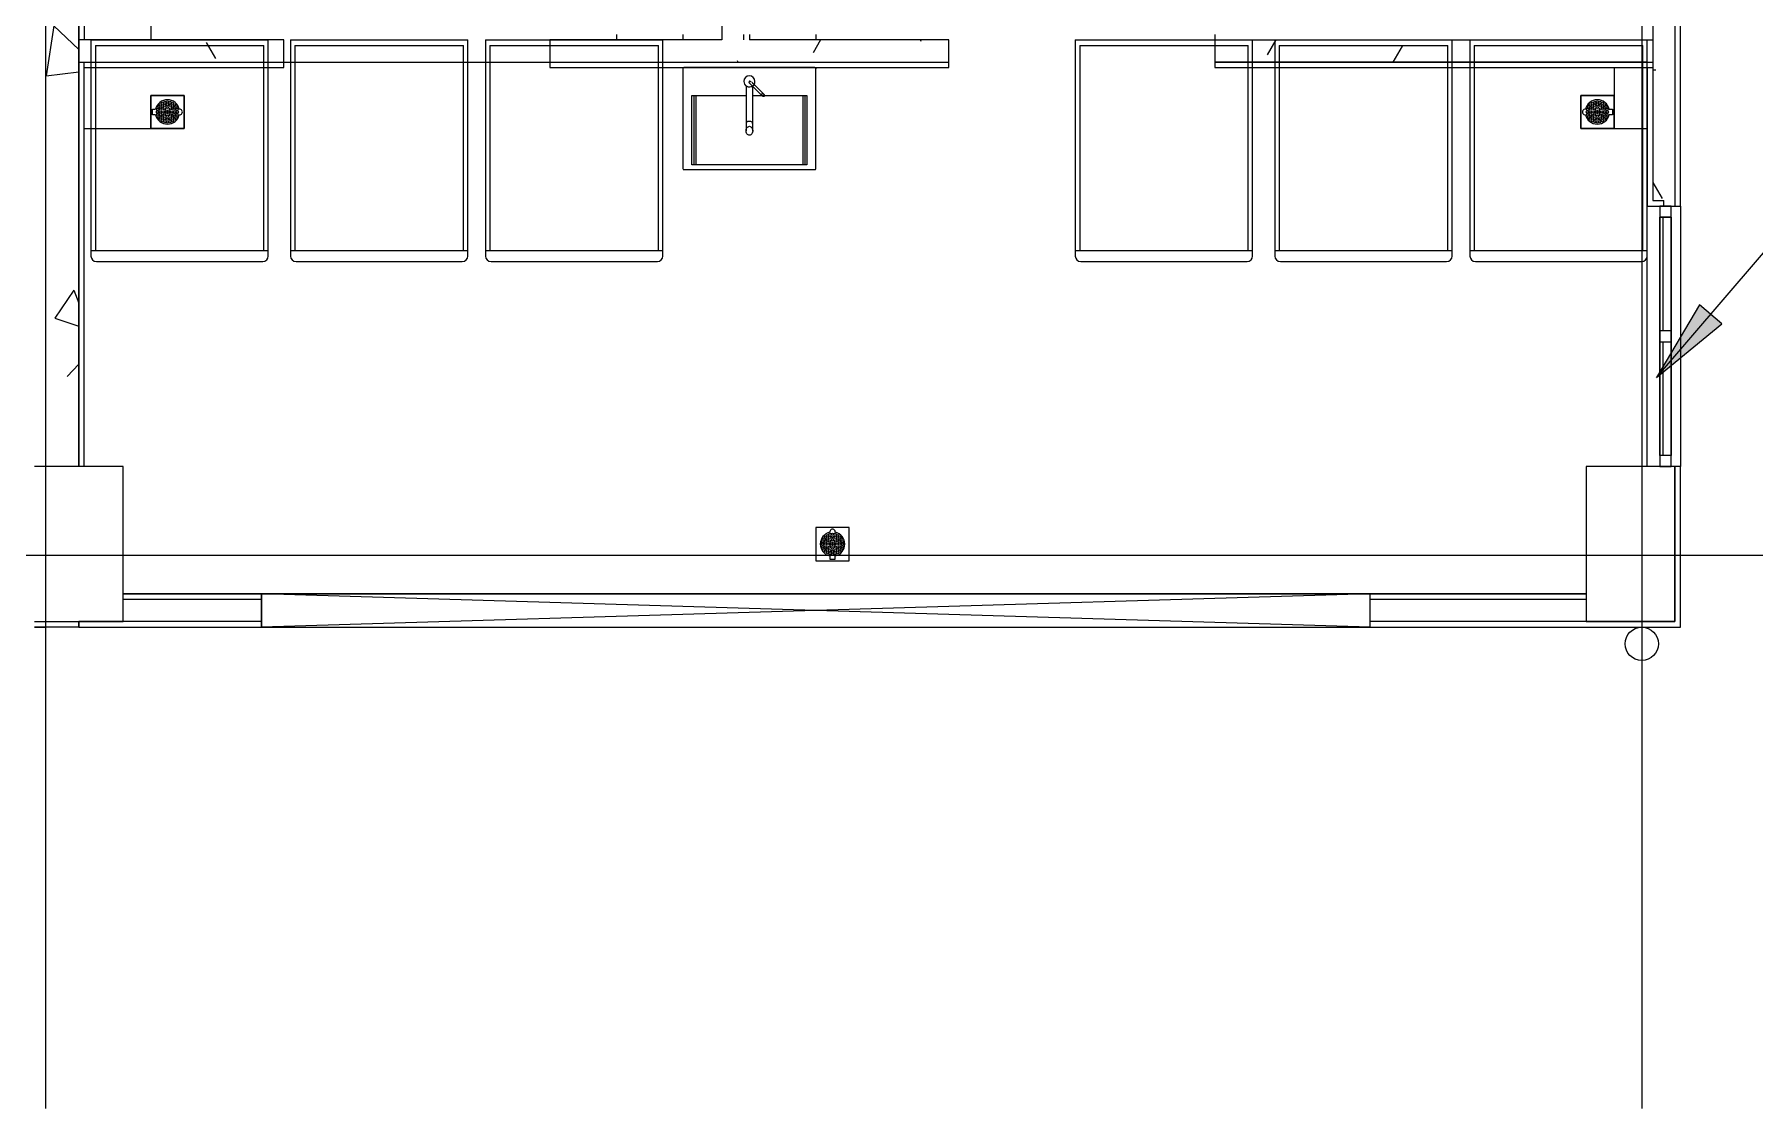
# Model space of a CAD drawing. Header units: millimetres. Extents: x -145636 to 131102, y -135903 to -7470.
# Drawn here: x 20370 to 28129, y -121696 to -116848 of the extents above; entities that cross this region are included whole.
import ezdxf

# ---------------------------------------------------------------- set-up
doc = ezdxf.new("R2010")
doc.units = ezdxf.units.MM
doc.layers.add('M_ARCHI', color=8, linetype='Continuous')

# ---------------------------------------------------------------- blocks, each defined once
blk = doc.blocks.new('RF Archi 21.10.2024')
at = {"layer": 'M_ARCHI'}
blk.add_hatch(color=8, dxfattribs=at).paths.add_polyline_path([(-138718.6, -134801.9), (-138424.6, -134559.9), (-138525.1, -134474)])
at = {"layer": 'M_ARCHI', "color": 8}
for p, q in [((-145986, -25375.2), (-145986, -138101)), ((-138786, -25375.2), (-138786, -138101)), ((-138636, -126778.5), (-138636, -134028.5)), ((-138636, -126778.5), (-138636, -134028.5)), ((-138611, -134028.5), (-138611, -126778.5)), ((-142936, -128403.5), (-142936, -133278.5)), ((-145836, -129953.5), (-145836, -133278.5)), ((-138736, -129953.5), (-138736, -133278.5)), ((-138718.6, -134801.9), (-136682.4, -132421)), ((-145836, -135203.5), (-145836, -133153.5)), ((-144911, -133278.5), (-145836, -133278.5)), ((-145836, -133278.5), (-145836, -133378.5)), ((-145781, -133278.5), (-145781, -134253.5)), ((-145781, -133278.5), (-144981, -133278.5)), ((-144981, -134253.5), (-144981, -133278.5)), ((-144911, -133403.5), (-144911, -133278.5)), ((-144881, -133278.5), (-144881, -134253.5)), ((-144881, -133278.5), (-144081, -133278.5)), ((-144081, -134253.5), (-144081, -133278.5)), ((-144001, -133278.5), (-144001, -134253.5)), ((-144001, -133278.5), (-143201, -133278.5)), ((-142936, -133278.5), (-143711, -133278.5)), ((-143711, -133278.5), (-143711, -133403.5)), ((-143201, -134253.5), (-143201, -133278.5)), ((-142836, -133278.5), (-142836, -133253.5)), ((-142734.5, -133278.5), (-142811, -133278.5)), ((-141911, -133278.5), (-142734.5, -133278.5)), ((-141911, -133403.5), (-141911, -133278.5)), ((-141341, -133278.5), (-141341, -134253.5)), ((-141341, -133278.5), (-140541, -133278.5)), ((-140711, -133253.5), (-140711, -133378.5)), ((-140711, -133278.5), (-138761, -133278.5)), ((-140541, -134253.5), (-140541, -133278.5)), ((-140441, -133278.5), (-140441, -134253.5)), ((-140441, -133278.5), (-139641, -133278.5)), ((-139641, -134253.5), (-139641, -133278.5)), ((-139561, -133278.5), (-139561, -134253.5)), ((-139561, -133278.5), (-138761, -133278.5)), ((-138761, -133278.5), (-138736, -133278.5)), ((-138761, -134253.5), (-138761, -133278.5)), ((-138736, -133278.5), (-138736, -133378.5)), ((-138736, -133278.5), (-138736, -133378.5)), ((-145836, -133378.5), (-145811, -133378.5)), ((-145836, -133378.5), (-145811, -133378.5)), ((-145836, -133378.5), (-145836, -133403.5)), ((-145811, -133378.5), (-144911, -133378.5)), ((-145811, -133403.5), (-145811, -133378.5)), ((-145761, -133303.5), (-145761, -134228.5)), ((-145761, -133303.5), (-145001, -133303.5)), ((-145001, -134228.5), (-145001, -133303.5)), ((-144861, -133303.5), (-144861, -134228.5)), ((-144861, -133303.5), (-144101, -133303.5)), ((-144101, -134228.5), (-144101, -133303.5)), ((-143981, -133303.5), (-143981, -134228.5)), ((-143981, -133303.5), (-143221, -133303.5)), ((-143711, -133378.5), (-142836, -133378.5)), ((-143221, -134228.5), (-143221, -133303.5)), ((-142836, -133378.5), (-142734.5, -133378.5)), ((-142734.5, -133378.5), (-141911, -133378.5)), ((-141321, -133303.5), (-141321, -134228.5)), ((-141321, -133303.5), (-140561, -133303.5)), ((-140711, -133378.5), (-138761, -133378.5)), ((-138761, -133378.5), (-140711, -133378.5)), ((-140711, -133378.5), (-140711, -133403.5)), ((-140561, -134228.5), (-140561, -133303.5)), ((-140421, -133303.5), (-140421, -134228.5)), ((-140421, -133303.5), (-139661, -133303.5)), ((-139661, -134228.5), (-139661, -133303.5)), ((-139541, -133303.5), (-139541, -134228.5)), ((-139541, -133303.5), (-138781, -133303.5)), ((-138781, -134228.5), (-138781, -133303.5)), ((-138761, -133378.5), (-138736, -133378.5)), ((-138761, -133378.5), (-138736, -133378.5)), ((-138736, -133378.5), (-138736, -133403.5)), ((-138736, -133378.5), (-138736, -133403.5)), ((-145836, -133480), (-145836, -133403.5)), ((-145836, -133403.5), (-145836, -133480)), ((-145811, -133403.5), (-144911, -133403.5)), ((-145811, -135203.5), (-145811, -133403.5)), ((-143711, -133403.5), (-141911, -133403.5)), ((-143111, -133408.5), (-143111, -133858.5)), ((-143111, -133408.5), (-143111, -133858.5)), ((-142516, -133403.5), (-143106, -133403.5)), ((-142511, -133858.5), (-142511, -133408.5)), ((-140711, -133403.5), (-138761, -133403.5)), ((-138761, -133403.5), (-138761, -134028.5)), ((-138761, -133403.5), (-138736, -133403.5)), ((-138736, -133403.5), (-138736, -134003.5)), ((-145836, -135203.5), (-145836, -133480)), ((-145836, -133480), (-145836, -135203.5)), ((-145361, -133528.5), (-145511, -133528.5)), ((-145511, -133528.5), (-145511, -133678.5)), ((-145511, -133528.5), (-145361, -133528.5)), ((-145511, -133678.5), (-145511, -133528.5)), ((-145361, -133678.5), (-145361, -133528.5)), ((-145361, -133528.5), (-145361, -133678.5)), ((-143070.1, -133842), (-143070.1, -133528.5)), ((-143070.1, -133528.5), (-142825.1, -133528.5)), ((-143061, -133528.5), (-143061, -133842)), ((-143061, -133528.5), (-143061, -133842)), ((-143051.9, -133528.5), (-142825.1, -133528.5)), ((-143051.9, -133528.5), (-143051.9, -133842)), ((-142826, -133485.4), (-142826, -133653.5)), ((-142812.2, -133468.4), (-142812.4, -133467.1)), ((-142811.7, -133469.8), (-142812.2, -133468.4)), ((-142811, -133471.4), (-142811.7, -133469.8)), ((-142810, -133473), (-142811, -133471.4)), ((-142808.7, -133474.6), (-142810, -133473)), ((-142809.4, -133464), (-142808.2, -133464.2)), ((-142807.4, -133476.2), (-142808.7, -133474.6)), ((-142808.2, -133464.2), (-142806.9, -133464.6)), ((-142805.8, -133477.6), (-142807.4, -133476.2)), ((-142806.9, -133464.6), (-142805.5, -133465.3)), ((-142806.9, -133476.6), (-142752.8, -133530.7)), ((-142804.2, -133479), (-142805.8, -133477.6)), ((-142805.5, -133465.3), (-142804.1, -133466.1)), ((-142804.1, -133466.1), (-142802.6, -133467.2)), ((-142745.8, -133523.6), (-142799.8, -133469.6)), ((-142796.9, -133528.5), (-142551.9, -133528.5)), ((-142796.9, -133528.5), (-142570.1, -133528.5)), ((-142796.2, -133474), (-142790.5, -133479.8)), ((-142786.9, -133483.4), (-142796.2, -133474)), ((-142796, -133653.5), (-142796, -133485.8)), ((-142795.3, -133487.4), (-142789, -133481.2)), ((-142755.7, -133524.7), (-142755.6, -133523.6)), ((-142755.6, -133525.9), (-142755.7, -133524.7)), ((-142755.6, -133523.6), (-142755.2, -133522.6)), ((-142755.2, -133527.1), (-142755.6, -133525.9)), ((-142755.2, -133522.6), (-142754.6, -133521.8)), ((-142754.6, -133528.4), (-142755.2, -133527.1)), ((-142754.6, -133521.8), (-142753.8, -133521.3)), ((-142753.8, -133529.6), (-142754.6, -133528.4)), ((-142753.8, -133521.3), (-142752.9, -133520.9)), ((-142752.8, -133530.7), (-142753.8, -133529.6)), ((-142752.9, -133520.9), (-142751.8, -133520.8)), ((-142751.7, -133531.7), (-142752.8, -133530.7)), ((-142751.8, -133520.8), (-142750.6, -133520.9)), ((-142750.5, -133532.5), (-142751.7, -133531.7)), ((-142750.6, -133520.9), (-142749.3, -133521.3)), ((-142749.3, -133533.1), (-142750.5, -133532.5)), ((-142749.3, -133521.3), (-142748.1, -133521.9)), ((-142748, -133533.4), (-142749.3, -133533.1)), ((-142748.1, -133521.9), (-142746.9, -133522.7)), ((-142746.8, -133533.5), (-142748, -133533.4)), ((-142746.9, -133522.7), (-142745.8, -133523.6)), ((-142745.7, -133533.4), (-142746.8, -133533.5)), ((-142745.8, -133523.6), (-142744.8, -133524.7)), ((-142744.8, -133533.1), (-142745.7, -133533.4)), ((-142744.8, -133524.7), (-142744, -133525.9)), ((-142744, -133532.5), (-142744.8, -133533.1)), ((-142744, -133525.9), (-142743.4, -133527.2)), ((-142743.4, -133531.7), (-142744, -133532.5)), ((-142743.4, -133527.2), (-142743, -133528.4)), ((-142743, -133530.7), (-142743.4, -133531.7)), ((-142743, -133528.4), (-142742.9, -133529.6)), ((-142742.9, -133529.6), (-142743, -133530.7)), ((-142570.1, -133528.5), (-142570.1, -133842)), ((-142561, -133528.5), (-142561, -133842)), ((-142561, -133528.5), (-142561, -133842)), ((-142551.9, -133528.5), (-142551.9, -133842)), ((-139061, -133528.5), (-139061, -133678.5)), ((-138911, -133528.5), (-139061, -133528.5)), ((-139061, -133678.5), (-139061, -133528.5)), ((-139061, -133528.5), (-138911, -133528.5)), ((-138911, -133678.5), (-138911, -133528.5)), ((-138911, -133528.5), (-138911, -133678.5)), ((-145503.5, -133591), (-145489.6, -133591)), ((-145503.5, -133616), (-145503.5, -133591)), ((-138932.4, -133591), (-138918.5, -133591)), ((-138918.5, -133591), (-138918.5, -133616)), ((-145511, -133678.5), (-145361, -133678.5)), ((-145361, -133678.5), (-145511, -133678.5)), ((-145489.6, -133616), (-145503.5, -133616)), ((-142826, -133653.5), (-142826, -133688.6)), ((-142825.9, -133686.4), (-142825.3, -133682.3)), ((-142825.9, -133690.7), (-142825.9, -133686.4)), ((-142825.3, -133682.3), (-142824, -133678.4)), ((-142824, -133678.4), (-142822.2, -133674.9)), ((-142822.2, -133674.9), (-142819.8, -133672.1)), ((-142819.8, -133672.1), (-142817.1, -133670)), ((-142817.1, -133670), (-142814.1, -133668.6)), ((-142814.1, -133668.6), (-142811, -133668.2)), ((-142811, -133668.2), (-142807.9, -133668.6)), ((-142807.9, -133668.6), (-142804.9, -133670)), ((-142804.9, -133670), (-142802.2, -133672.1)), ((-142802.2, -133672.1), (-142799.9, -133674.9)), ((-142799.9, -133674.9), (-142798, -133678.4)), ((-142798, -133678.4), (-142796.7, -133682.3)), ((-142796.7, -133682.3), (-142796.1, -133686.4)), ((-142796.1, -133686.4), (-142796.1, -133690.7)), ((-142796, -133688.6), (-142796, -133653.5)), ((-139061, -133678.5), (-138911, -133678.5)), ((-138911, -133678.5), (-139061, -133678.5)), ((-138918.5, -133616), (-138932.4, -133616)), ((-142825.3, -133694.9), (-142825.9, -133690.7)), ((-142824, -133698.8), (-142825.3, -133694.9)), ((-142822.2, -133702.2), (-142824, -133698.8)), ((-142819.8, -133705), (-142822.2, -133702.2)), ((-142817.1, -133707.2), (-142819.8, -133705)), ((-142814.1, -133708.5), (-142817.1, -133707.2)), ((-142811, -133708.9), (-142814.1, -133708.5)), ((-142807.9, -133708.5), (-142811, -133708.9)), ((-142804.9, -133707.2), (-142807.9, -133708.5)), ((-142802.2, -133705), (-142804.9, -133707.2)), ((-142799.9, -133702.2), (-142802.2, -133705)), ((-142798, -133698.8), (-142799.9, -133702.2)), ((-142796.7, -133694.9), (-142798, -133698.8)), ((-142796.1, -133690.7), (-142796.7, -133694.9)), ((-142551.9, -133842), (-143070.1, -133842)), ((-142570.1, -133842), (-143051.9, -133842)), ((-143106, -133863.5), (-142516, -133863.5)), ((-138761, -134028.5), (-138611, -134028.5)), ((-138761, -135203.5), (-138761, -134028.5)), ((-138761, -134028.5), (-138611, -134028.5)), ((-138736, -134003.5), (-138686, -134003.5)), ((-138703.8, -134028.5), (-138703.8, -134078.5)), ((-138653.8, -134028.5), (-138703.8, -134028.5)), ((-138703.8, -134078.5), (-138653.8, -134078.5)), ((-138703.8, -134078.5), (-138703.8, -135153.5)), ((-138703.8, -134078.5), (-138653.8, -134078.5)), ((-138703.8, -135153.5), (-138703.8, -134078.5)), ((-138653.8, -134078.5), (-138703.8, -134078.5)), ((-138688.8, -134591), (-138688.8, -134078.5)), ((-138688.8, -134078.5), (-138653.8, -134078.5)), ((-138686, -134028.5), (-138686, -134003.5)), ((-138653.8, -134078.5), (-138653.8, -134028.5)), ((-138653.8, -134078.5), (-138653.8, -134591)), ((-138653.8, -135153.5), (-138653.8, -134078.5)), ((-138653.8, -134078.5), (-138653.8, -135153.5)), ((-138611, -134028.5), (-138611, -135203.5)), ((-138688.8, -134541), (-138688.8, -134128.5)), ((-138653.8, -134128.5), (-138653.8, -134541)), ((-145781, -134228.5), (-144981, -134228.5)), ((-144881, -134228.5), (-144081, -134228.5)), ((-144001, -134228.5), (-143201, -134228.5)), ((-141341, -134228.5), (-140541, -134228.5)), ((-140441, -134228.5), (-139641, -134228.5)), ((-139561, -134228.5), (-138761, -134228.5)), ((-145756, -134278.5), (-145006, -134278.5)), ((-144856, -134278.5), (-144106, -134278.5)), ((-143976, -134278.5), (-143226, -134278.5)), ((-141316, -134278.5), (-140566, -134278.5)), ((-140416, -134278.5), (-139666, -134278.5)), ((-139536, -134278.5), (-138786, -134278.5)), ((-138525.1, -134474), (-138718.6, -134801.9)), ((-138424.6, -134559.9), (-138525.1, -134474)), ((-138718.6, -134801.9), (-138424.6, -134559.9)), ((-138653.8, -134591), (-138703.8, -134591)), ((-138703.8, -134591), (-138703.8, -134641)), ((-138703.8, -134591), (-138703.8, -134641)), ((-138653.8, -134591), (-138688.8, -134591)), ((-138653.8, -134641), (-138653.8, -134591)), ((-138653.8, -134641), (-138653.8, -134591)), ((-138703.8, -134641), (-138653.8, -134641)), ((-138688.8, -135153.5), (-138688.8, -134641)), ((-138688.8, -134641), (-138653.8, -134641)), ((-138688.8, -135103.5), (-138688.8, -134691)), ((-138653.8, -134641), (-138653.8, -135153.5)), ((-138653.8, -134691), (-138653.8, -135103.5)), ((-138653.8, -135153.5), (-138703.8, -135153.5)), ((-138703.8, -135153.5), (-138703.8, -135203.5)), ((-138653.8, -135153.5), (-138703.8, -135153.5)), ((-138653.8, -135153.5), (-138703.8, -135153.5)), ((-138653.8, -135153.5), (-138688.8, -135153.5)), ((-138653.8, -135203.5), (-138653.8, -135153.5)), ((-145636, -135203.5), (-146036, -135203.5)), ((-145636, -135903.5), (-145636, -135203.5)), ((-138636, -135203.5), (-139036, -135203.5)), ((-139036, -135203.5), (-139036, -135903.5)), ((-138611, -135203.5), (-138761, -135203.5)), ((-138611, -135203.5), (-138761, -135203.5)), ((-138703.8, -135203.5), (-138653.8, -135203.5)), ((-138636, -135203.5), (-138636, -135903.5)), ((-138636, -135203.5), (-138636, -135303.5)), ((-138636, -135903.5), (-138636, -135203.5)), ((-138611, -135778.5), (-138611, -135203.5)), ((-138636, -135303.5), (-138636, -135778.5)), ((-142511, -135478.5), (-142511, -135628.5)), ((-142361, -135478.5), (-142511, -135478.5)), ((-142361, -135478.5), (-142511, -135478.5)), ((-142511, -135478.5), (-142511, -135628.5)), ((-142361, -135628.5), (-142361, -135478.5)), ((-142361, -135628.5), (-142361, -135478.5)), ((-152583.2, -135603.5), (-121724.8, -135603.5)), ((-142511, -135628.5), (-142361, -135628.5)), ((-142511, -135628.5), (-142361, -135628.5)), ((-142448.5, -135607), (-142448.5, -135621)), ((-142448.5, -135621), (-142423.5, -135621)), ((-142423.5, -135621), (-142423.5, -135607)), ((-139036, -135778.5), (-145636, -135778.5)), ((-140011, -135778.5), (-145011, -135778.5)), ((-145011, -135778.5), (-145011, -135928.5)), ((-140011, -135778.5), (-145011, -135928.5)), ((-140011, -135928.5), (-145011, -135778.5)), ((-145011, -135928.5), (-145011, -135778.5)), ((-140011, -135928.5), (-140011, -135778.5)), ((-140011, -135928.5), (-140011, -135778.5)), ((-138636, -135778.5), (-138636, -135903.5)), ((-138636, -135778.5), (-138636, -135803.5)), ((-138611, -135803.5), (-138611, -135778.5)), ((-138611, -135803.5), (-138611, -135778.5)), ((-145011, -135803.5), (-145636, -135803.5)), ((-139036, -135803.5), (-140011, -135803.5)), ((-138611, -135903.5), (-138611, -135803.5)), ((-146036, -135903.5), (-145986, -135903.5)), ((-146036, -135903.5), (-145636, -135903.5)), ((-145836, -135928.5), (-146036, -135928.5)), ((-146036, -135928.5), (-145986, -135928.5)), ((-145986, -135903.5), (-145836, -135903.5)), ((-145836, -135928.5), (-145986, -135928.5)), ((-145011, -135903.5), (-145836, -135903.5)), ((-145836, -135903.5), (-145836, -135928.5)), ((-145011, -135903.5), (-145836, -135903.5)), ((-145836, -135928.5), (-145836, -135903.5)), ((-145836, -135903.5), (-145836, -135928.5)), ((-145836, -135928.5), (-138611, -135928.5)), ((-145011, -135928.5), (-140011, -135928.5)), ((-138736, -135903.5), (-140011, -135903.5)), ((-138936, -135903.5), (-140011, -135903.5)), ((-139036, -135903.5), (-138636, -135903.5)), ((-138636, -135903.5), (-138936, -135903.5)), ((-138636, -135903.5), (-138736, -135903.5)), ((-138611, -135928.5), (-138611, -135903.5))]:
    blk.add_line(p, q, dxfattribs=at)
at = {"layer": 'M_ARCHI', "color": 8, "linetype": 'Continuous'}
for p, q in [((-145811, -129953.5), (-145811, -133278.5)), ((-145511, -132247.4), (-145511, -133278.5)), ((-145948.4, -133214.3), (-145983.5, -133440.2)), ((-145948.4, -133214.3), (-145836, -133322.1)), ((-145217.3, -133362), (-145259.2, -133289.4)), ((-143411, -133253.5), (-143411, -133278.5)), ((-143111, -133253.5), (-143111, -133278.5)), ((-142811, -133253.5), (-142811, -133278.5)), ((-142490.1, -133278.5), (-142523.4, -133336.2)), ((-142511, -133253.5), (-142511, -133278.5)), ((-142035.6, -133284.8), (-142039.3, -133278.5)), ((-140437, -133278.5), (-140475.6, -133345.3)), ((-144911, -133378.5), (-143711, -133378.5)), ((-142861.4, -133378.5), (-142864.5, -133373.2)), ((-139866.7, -133306.7), (-139908.2, -133378.5)), ((-145983.4, -133440.2), (-145836, -133423)), ((-142511, -133403.5), (-142511, -133408.5)), ((-138911, -133403.5), (-138911, -133528.5)), ((-138736, -133413.1), (-138722.8, -133413.1)), ((-145811, -133678.5), (-145511, -133678.5)), ((-138911, -133678.5), (-138761, -133678.5)), ((-138692.9, -133994.5), (-138734.8, -133921.9)), ((-145858.4, -134407.8), (-145943.6, -134534.1)), ((-145858.4, -134407.8), (-145836, -134466.2)), ((-145943.7, -134534.1), (-145836, -134570.3)), ((-145836, -134741.1), (-145887.5, -134797.4)), ((-145636, -135778.5), (-139036, -135778.5))]:
    blk.add_line(p, q, dxfattribs=at)
at = {"layer": 'M_ARCHI', "color": 8}
for centre, radius in [((-145481, -133603.5), 5), ((-145479.6, -133614.8), 5), ((-145479.5, -133592.1), 5), ((-145474.8, -133580.7), 5), ((-145468.5, -133603.5), 5), ((-145467.8, -133571.7), 5), ((-145466, -133591), 5), ((-145466, -133615.9), 5), ((-145459, -133580.5), 5), ((-145458.7, -133564.6), 5), ((-145456, -133603.5), 5), ((-145450.1, -133589.3), 5), ((-145450.1, -133617.6), 5), ((-145448.4, -133573.4), 5), ((-145447.3, -133559.9), 5), ((-145441.3, -133598.2), 5), ((-145441.3, -133608.8), 5), ((-145436, -133558.5), 5), ((-145436, -133571), 5), ((-145436, -133583.5), 5), ((-145430.7, -133598.2), 5), ((-145430.7, -133608.8), 5), ((-145424.6, -133559.9), 5), ((-145423.6, -133573.4), 5), ((-145421.9, -133589.3), 5), ((-145421.9, -133617.6), 5), ((-145416, -133603.5), 5), ((-145413.2, -133564.7), 5), ((-145413, -133580.5), 5), ((-145406, -133591), 5), ((-145406, -133615.9), 5), ((-145404.2, -133571.7), 5), ((-145403.5, -133603.5), 5), ((-145397.2, -133580.7), 5), ((-145392.5, -133592.1), 5), ((-145392.5, -133614.9), 5), ((-145391, -133603.5), 5), ((-139031, -133603.5), 5), ((-139029.6, -133614.8), 5), ((-139029.5, -133592.1), 5), ((-139024.8, -133580.7), 5), ((-139018.5, -133603.5), 5), ((-139017.8, -133571.7), 5), ((-139016, -133591), 5), ((-139016, -133615.9), 5), ((-139009, -133580.5), 5), ((-139008.7, -133564.6), 5), ((-139006, -133603.5), 5), ((-139000.1, -133589.3), 5), ((-139000.1, -133617.6), 5), ((-138998.4, -133573.4), 5), ((-138997.3, -133559.9), 5), ((-138991.3, -133598.2), 5), ((-138991.3, -133608.8), 5), ((-138986, -133558.5), 5), ((-138986, -133571), 5), ((-138986, -133583.5), 5), ((-138980.7, -133598.2), 5), ((-138980.7, -133608.8), 5), ((-138974.6, -133559.9), 5), ((-138973.6, -133573.4), 5), ((-138971.9, -133589.3), 5), ((-138971.9, -133617.6), 5), ((-138966, -133603.5), 5), ((-138963.2, -133564.7), 5), ((-138963, -133580.5), 5), ((-138956, -133591), 5), ((-138956, -133615.9), 5), ((-138954.2, -133571.7), 5), ((-138953.5, -133603.5), 5), ((-138947.2, -133580.7), 5), ((-138942.5, -133592.1), 5), ((-138942.5, -133614.9), 5), ((-138941, -133603.5), 5), ((-145474.8, -133626.2), 5), ((-145467.8, -133635.3), 5), ((-145459, -133626.5), 5), ((-145458.8, -133642.3), 5), ((-145448.4, -133633.5), 5), ((-145447.4, -133647), 5), ((-145436, -133623.5), 5), ((-145436, -133636), 5), ((-145436, -133648.5), 5), ((-145424.7, -133647), 5), ((-145423.6, -133633.5), 5), ((-145413.3, -133642.3), 5), ((-145413, -133626.5), 5), ((-145404.2, -133635.3), 5), ((-145397.2, -133626.3), 5), ((-139024.8, -133626.2), 5), ((-139017.8, -133635.3), 5), ((-139009, -133626.5), 5), ((-139008.8, -133642.3), 5), ((-138998.4, -133633.5), 5), ((-138997.4, -133647), 5), ((-138986, -133623.5), 5), ((-138986, -133636), 5), ((-138986, -133648.5), 5), ((-138974.7, -133647), 5), ((-138973.6, -133633.5), 5), ((-138963.3, -133642.3), 5), ((-138963, -133626.5), 5), ((-138954.2, -133635.3), 5), ((-138947.2, -133626.3), 5), ((-142481, -135553.5), 5), ((-142479.6, -135542.1), 5), ((-142474.8, -135530.7), 5), ((-142468.5, -135553.5), 5), ((-142467.8, -135521.7), 5), ((-142466, -135541), 5), ((-142459, -135530.5), 5), ((-142458.8, -135514.7), 5), ((-142456, -135553.5), 5), ((-142450.1, -135539.3), 5), ((-142448.4, -135523.4), 5), ((-142447.4, -135509.9), 5), ((-142441.3, -135548.2), 5), ((-142436, -135508.5), 5), ((-142436, -135521), 5), ((-142436, -135533.5), 5), ((-142430.7, -135548.2), 5), ((-142424.7, -135509.9), 5), ((-142423.6, -135523.4), 5), ((-142421.9, -135539.3), 5), ((-142416, -135553.5), 5), ((-142413.3, -135514.6), 5), ((-142413, -135530.5), 5), ((-142406, -135541), 5), ((-142404.2, -135521.7), 5), ((-142403.5, -135553.5), 5), ((-142397.2, -135530.7), 5), ((-142392.5, -135542.1), 5), ((-142391, -135553.5), 5), ((-142479.5, -135564.9), 5), ((-142474.8, -135576.3), 5), ((-142467.8, -135585.3), 5), ((-142466, -135565.9), 5), ((-142459, -135576.5), 5), ((-142458.7, -135592.3), 5), ((-142450.1, -135567.6), 5), ((-142448.4, -135583.5), 5), ((-142447.3, -135597), 5), ((-142441.3, -135558.8), 5), ((-142436, -135573.5), 5), ((-142436, -135586), 5), ((-142436, -135598.5), 5), ((-142430.7, -135558.8), 5), ((-142424.6, -135597), 5), ((-142423.6, -135583.5), 5), ((-142421.9, -135567.6), 5), ((-142413.2, -135592.3), 5), ((-142413, -135576.5), 5), ((-142406, -135565.9), 5), ((-142404.2, -135585.3), 5), ((-142397.2, -135576.2), 5), ((-142392.5, -135564.8), 5), ((-138786, -136003.5), 75)]:
    blk.add_circle(centre, radius, dxfattribs=at)
for centre, radius, start, end in [((-143106, -133408.5), 5, 90, 180), ((-142811, -133465.5), 25, 0, 180), ((-142811, -133465.5), 25, 0, 180), ((-142516, -133408.5), 5, 0, 90), ((-142811, -133465.5), 25, 180, 304.78608), ((-142811, -133465.5), 25, 304.7231, 313.24608), ((-142811, -133465.5), 25, 325.10819, 0), ((-145436, -133603.5), 55, 13.04996, 166.86344), ((-145381, -133603.5), 12.5, 263.47502, 96.52498), ((-139041, -133603.5), 12.5, 83.47502, 276.52498), ((-138986, -133603.5), 55, 13.13656, 166.95004), ((-145436, -133603.5), 55, 193.13656, 346.95004), ((-138986, -133603.5), 55, 193.04996, 346.86344), ((-143106, -133858.5), 5, 180, 270), ((-142516, -133858.5), 5, 270, 0), ((-145756, -134253.5), 25, 180, 270), ((-145006, -134253.5), 25, 270, 0), ((-144856, -134253.5), 25, 180, 270), ((-144106, -134253.5), 25, 270, 0), ((-143976, -134253.5), 25, 180, 270), ((-143226, -134253.5), 25, 270, 0), ((-141316, -134253.5), 25, 180, 270), ((-140566, -134253.5), 25, 270, 0), ((-140416, -134253.5), 25, 180, 270), ((-139666, -134253.5), 25, 270, 0), ((-139536, -134253.5), 25, 180, 270), ((-138786, -134253.5), 25, 270, 0), ((-142436, -135553.5), 55, 103.04996, 256.86344), ((-142436, -135498.5), 12.5, 353.47502, 186.52498), ((-142436, -135553.5), 55, 283.13656, 76.95004)]:
    blk.add_arc(centre, radius, start, end, dxfattribs=at)
for centre, major_axis, ratio, start_param, end_param in [((-142809.6, -133466.9), (-3.54, -3.54), 0.422618, 4.712389, 5.155867), ((-142809.6, -133466.9), (-3.54, -3.54), 0.422618, 4.268911, 4.712389), ((-142811, -133653.5), (-15, 0), 0.481984, 4.712389, 6.544985), ((-142811, -133653.5), (15, 0), 0.481984, 1.570796, 3.403392), ((-142811, -133653.5), (-15, 0), 0.481984, 2.879793, 4.712389), ((-142811, -133653.5), (-15, 0), 0.481984, 2.879793, 4.712389)]:
    blk.add_ellipse(centre, major_axis=major_axis, ratio=ratio, start_param=start_param, end_param=end_param, dxfattribs=at)
for points, knots in [([(-143107.9, -133403.9), (-143108.2, -133404), (-143108.7, -133404.2), (-143109.2, -133404.6), (-143109.6, -133405), (-143109.9, -133405.4), (-143110.2, -133405.7), (-143110.3, -133405.9), (-143110.3, -133405.9)], [0.2857143, 0.2857143, 0.2857143, 0.2857143, 0.4285714, 0.5, 0.5714286, 0.6428571, 0.6785714, 0.7142857, 0.7142857, 0.7142857, 0.7142857]), ([(-142823.7, -133487), (-142823.3, -133487.2), (-142822.6, -133487.6), (-142821.7, -133488.1), (-142821.1, -133488.3), (-142820.9, -133488.4), (-142820.7, -133488.5)], [0.6666667, 0.6666667, 0.6666667, 0.6666667, 0.7222222, 0.75, 0.7638889, 0.7777778, 0.7777778, 0.7777778, 0.7777778]), ([(-142801.3, -133488.5), (-142801.2, -133488.4), (-142800.9, -133488.3), (-142800.3, -133488.1), (-142799.4, -133487.6), (-142798.7, -133487.2), (-142798.3, -133487)], [0.2222222, 0.2222222, 0.2222222, 0.2222222, 0.2361111, 0.25, 0.2777778, 0.3333333, 0.3333333, 0.3333333, 0.3333333]), ([(-143110.3, -133861), (-143110.3, -133861.1), (-143110.2, -133861.2), (-143109.9, -133861.6), (-143109.6, -133861.9), (-143109.2, -133862.3), (-143108.7, -133862.7), (-143108.3, -133862.9), (-143108, -133863.1), (-143107.9, -133863.1)], [0.2857143, 0.2857143, 0.2857143, 0.2857143, 0.3214286, 0.3571429, 0.4285714, 0.5, 0.5714286, 0.6785714, 0.7142857, 0.7142857, 0.7142857, 0.7142857])]:
    blk.add_open_spline(points, degree=3, knots=knots, dxfattribs=at)
for points in [[(-142512.5, -133404.9), (-142512.7, -133404.7), (-142513.3, -133404.3), (-142513.8, -133403.9), (-142514.1, -133403.8)], [(-142511.4, -133406.6), (-142511.5, -133406.3), (-142511.8, -133405.7), (-142512.2, -133405.2), (-142512.5, -133404.9)], [(-142514.1, -133863.1), (-142513.8, -133863), (-142513.3, -133862.7), (-142512.7, -133862.3), (-142512.5, -133862)], [(-142512.5, -133862), (-142512.2, -133861.8), (-142511.8, -133861.2), (-142511.5, -133860.6), (-142511.4, -133860.3)]]:
    blk.add_open_spline(points, degree=3, dxfattribs=at)

msp = doc.modelspace()

# ---------------------------------------------------------------- block references
at = {"layer": 'M_ARCHI', "color": 8, "linetype": 'Continuous'}
msp.add_blockref('RF Archi 21.10.2024', (166405.7, 16405.4), dxfattribs=at)

doc.saveas('drawing.dxf')
